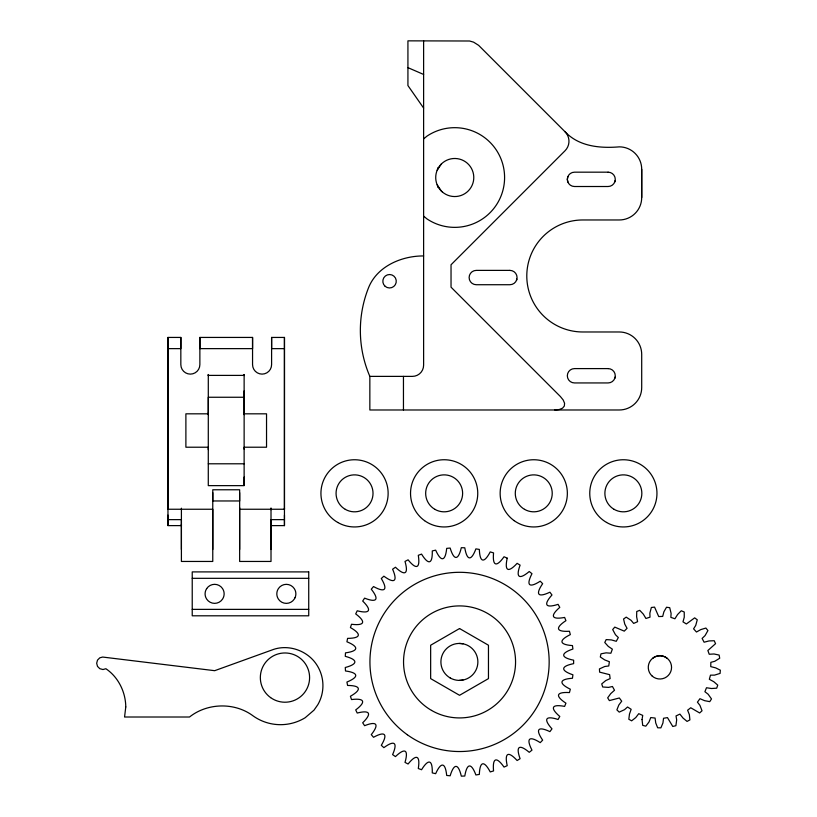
<?xml version="1.0" encoding="UTF-8"?>
<svg xmlns="http://www.w3.org/2000/svg" width="817" height="817" viewBox="0 0 817 817"><rect width="100%" height="100%" fill="white"/><g stroke="black" fill="none" stroke-linecap="round" stroke-linejoin="round"><path stroke-width="1.23" d="M167.965 515.129L167.965 525.617L181.405 525.617L181.405 524.912M239.647 507.684L239.647 509.246L284.449 509.257L284.459 337.441L271.601 337.441L271.601 364.596A9.518 9.518 0 0 1 262.073 374.115A9.518 9.518 0 0 1 252.555 364.596L252.555 337.431L199.869 337.431L199.869 364.596A9.518 9.518 0 0 1 190.351 374.115A9.518 9.518 0 0 1 180.833 364.596L180.833 337.431L167.965 337.431L167.965 509.246L212.767 509.246L212.767 561.453L181.405 561.453L181.405 508.205M180.833 337.431L180.833 348.634L167.965 348.634M181.405 549.504L181.405 524.412M199.869 337.431L199.869 348.634L252.555 348.634L252.555 337.441M208.294 414.689L208.294 374.513L208.294 375.585M212.767 549.504L212.767 489.771L239.647 489.771L239.647 549.504M239.647 492.661L239.657 500.964L212.767 500.964L212.767 492.661M244.14 390.914L244.13 485.645L208.284 485.635L208.294 397.256L244.13 397.256M244.13 414.689L244.13 374.513L244.13 375.595M244.13 485.451L244.13 477.087M244.13 449.197L244.13 447.216L266.536 447.216L266.536 413.821L244.13 413.821L244.13 412.922M271.009 549.504L271.019 524.422M271.009 509.737L271.009 508.205L271.009 561.453L239.647 561.453L239.647 509.737M271.601 337.441L271.601 348.645L284.459 348.645M284.459 515.139L284.459 525.617L271.009 525.617L271.009 519.632L284.449 519.632L284.459 525.617M423.615 255.946C401.678 255.813 377.025 266.26 368.508 287.829A115.718 115.718 0 0 0 369.846 376.382L369.846 409.981L619.296 409.981A22.406 22.406 0 0 0 641.702 387.585L641.702 354.374A22.406 22.406 0 0 0 619.296 331.978L582.797 331.978A56.005 56.005 0 0 1 526.791 275.972A56.005 56.005 0 0 1 582.797 219.967L619.296 219.967A22.406 22.406 0 0 0 641.702 197.561L641.702 169.262A22.406 22.406 0 0 0 619.296 146.856C601.046 148.377 580.611 146.774 566.702 133.416L478.619 45.333L473.594 42.157L469.591 41.003L407.928 40.85L407.928 85.56L423.615 108.058M271.019 524.912L271.009 525.617M516.507 280.302L516.885 279.067M567.876 176.605L567.325 179.342L567.876 182.089M614.721 182.089L615.13 180.741M614.721 378.506L615.13 377.168M437.156 170.232L441.303 164.043M423.615 138.9L427.056 136.071A49.847 49.847 0 0 1 492.222 144.66A49.847 49.847 0 0 1 492.222 210.388A49.847 49.847 0 0 1 427.056 218.966L423.615 216.137M652.752 658.247C656.756 654.917 663.098 654.917 667.091 658.257M554.835 409.981L559.298 409.521L562.535 408.183L564.333 406.049L564.578 403.261L563.23 400.024L560.401 396.541L451.035 287.175L451.035 264.769L565.037 150.757A13.44 13.44 0 0 0 565.037 131.751M459.389 680.398L462.994 680.04M208.294 375.391L244.13 375.401M369.846 376.382L412.411 376.382A11.203 11.203 0 0 0 423.615 365.179L423.615 40.85M208.294 463.79L244.13 463.79M167.965 337.431L167.965 519.632L181.405 519.632L181.405 525.617M192.23 578.324L308.724 578.324M192.23 609.37L308.724 609.37M459.389 643.439L462.994 643.786M407.928 67.648L423.615 74.449M441.282 190.984L437.156 184.805M167.965 525.535L167.965 519.632M284.449 508.205L284.449 509.257M208.294 412.922L208.294 413.821L185.888 413.821L185.888 447.216L208.294 447.216L208.284 449.564M641.702 169.262L641.702 197.561M403.455 376.382L403.455 409.981M284.459 337.441L284.449 519.632M507.214 558.164C504.344 571.093 508.164 573.085 517.12 563.332L520.092 565.129C515.588 577.578 519.122 580.05 529.253 571.522L531.969 573.687C525.913 585.462 529.099 588.363 540.241 581.204L542.651 583.685C535.145 594.592 537.933 597.881 549.902 592.202L551.975 594.98C543.131 604.835 545.48 608.451 558.072 604.345L559.778 607.368C549.739 616.018 551.608 619.899 564.629 617.438L565.926 620.654C554.866 627.946 556.224 632.031 569.449 631.265L570.327 634.615C558.43 640.436 559.257 644.664 572.462 645.593L572.911 649.025C560.36 653.273 560.636 657.573 573.626 660.187L573.626 663.649C560.636 666.253 560.36 670.563 572.911 674.801L572.462 678.243C559.257 679.172 558.43 683.4 570.327 689.211L569.449 692.571C556.224 691.795 554.866 695.89 565.926 703.182L564.629 706.388C551.608 703.937 549.739 707.818 559.778 716.468L558.072 719.481C545.48 715.386 543.131 719.001 551.975 728.856L549.902 731.634C537.933 725.956 535.145 729.234 542.651 740.141L540.241 742.633C529.099 735.474 525.913 738.374 531.969 750.149L529.253 752.314C519.122 743.787 515.588 746.248 520.092 758.707L517.12 760.504C508.164 750.752 504.344 752.743 507.214 765.672L504.038 767.081C496.399 756.256 492.355 757.747 493.55 770.942L490.231 771.922C484.032 760.218 479.834 761.178 479.334 774.414L475.902 774.965C471.266 762.567 466.977 762.976 464.781 776.038L461.319 776.15C458.296 763.252 453.986 763.119 450.147 775.793L446.695 775.456C445.347 762.281 441.088 761.597 435.655 773.679L432.275 772.902C432.622 759.667 428.496 758.442 421.562 769.726L418.304 768.521C420.346 755.439 416.404 753.693 408.081 763.997L405.007 762.394C408.704 749.679 405.018 747.443 395.448 756.603L392.609 754.622C397.899 742.479 394.529 739.793 383.867 747.647L381.304 745.318C388.106 733.952 385.103 730.858 373.522 737.291L371.275 734.646C379.476 724.25 376.903 720.788 364.596 725.69L362.697 722.779C372.164 713.517 370.05 709.759 357.213 713.047L355.712 709.922C366.282 701.936 364.658 697.943 351.514 699.556L350.422 696.268C361.931 689.701 360.828 685.534 347.593 685.453L346.929 682.052C359.174 677.007 358.622 672.738 345.499 670.971L345.274 667.509C358.071 664.068 358.071 659.758 345.274 656.327L345.499 652.865C358.622 651.098 359.174 646.819 346.929 641.784L347.593 638.373C360.828 638.302 361.931 634.135 350.422 627.568L351.514 624.27C364.658 625.893 366.282 621.9 355.712 613.914L357.213 610.789C370.05 614.078 372.164 610.319 362.697 601.046L364.596 598.146C376.903 603.038 379.476 599.586 371.275 589.19L373.522 586.545C385.103 592.979 388.106 589.884 381.304 578.518L383.867 576.179C394.529 584.043 397.899 581.357 392.609 569.214L395.448 567.233C405.018 576.394 408.704 574.157 405.007 561.432L408.081 559.829C416.404 570.143 420.346 568.397 418.304 555.305L421.562 554.11C428.496 565.395 432.622 564.169 432.275 550.934L435.655 550.158C441.088 562.239 445.347 561.555 446.695 548.37L450.147 548.044C453.986 560.717 458.296 560.574 461.319 547.686L464.781 547.798C466.977 560.86 471.266 561.269 475.902 548.871L479.334 549.422C479.834 562.658 484.032 563.618 490.231 551.904L493.55 552.895C492.355 566.089 496.399 567.57 504.038 556.755L507.214 558.164M642.05 719.552L642.703 725.353L645.818 726.18L648.984 722.024L650.771 717.571L655.081 718.051L655.734 722.953L657.665 727.804L660.892 727.845L662.924 723.025L663.547 718.266L667.469 717.622L672.769 726.466L675.904 725.7L676.68 719.92L676.027 715.927L679.907 714.109L683.032 718.082L687.066 721.411L689.905 719.889L689.364 714.691L687.618 710.218L690.753 707.767L699.648 712.965L702.028 710.78L699.924 705.337L697.432 702.16L699.955 698.698L704.611 700.669L709.748 701.65L711.495 698.943L708.114 694.195L704.908 691.733L706.491 687.751L711.484 688.517L716.703 688.18L717.734 685.126L713.782 681.705L709.34 679.284L710.484 675.159L714.528 675.128L720.094 673.402L720.328 670.185L715.651 667.857L710.759 666.621L710.841 662.332L714.742 661.3L719.706 658.247L719.134 655.071L714.017 653.978L709.227 654.254L707.869 650.516L715.559 643.663L714.221 640.732L708.993 640.937L704.101 642.213L702.12 638.424L705.04 635.636L707.92 630.561L705.888 628.059L700.884 629.56L696.462 632.011L693.592 628.835L695.737 625.413L697.258 619.786L694.664 617.856L686.362 623.963L682.992 621.849L684.258 617.223L684.248 611.994L681.266 610.769L677.599 614.507L674.913 618.775L670.869 617.376L671.094 613.342L669.715 607.674L666.519 607.245L663.904 611.77L662.689 616.416L658.716 616.549L654.56 607.113L651.363 607.491L649.862 613.128L650.005 617.162L645.93 618.479L643.336 614.149L639.752 610.34L636.739 611.494L636.627 616.723L637.587 621.676L633.675 623.422L631.081 620.328L626.2 617.141L623.575 619.01L624.76 624.106L627.058 628.324L624.259 631.143L614.772 627.109L612.689 629.57L615.456 634.707L618.326 637.546L616.253 641.294L611.392 639.915L606.173 639.599L604.774 642.499L608.267 646.39L612.362 649.158L610.881 653.222L606.091 652.844L600.965 653.835L600.321 656.991L604.672 659.891L609.38 661.729L608.757 665.967L604.754 666.498L599.443 668.919L599.617 672.136L609.615 674.658L610.136 678.59L605.754 680.571L601.731 683.911L602.701 686.985L608.512 687.393L612.454 686.505L614.507 690.253L610.738 693.623L607.674 697.851L609.37 700.598L619.347 697.984L621.706 701.19L618.816 705.02L616.896 709.891L619.225 712.118L624.525 709.677L627.538 707.001L631.153 709.299L629.478 714.058L628.824 719.246L631.633 720.829L635.738 717.592L638.761 713.68L642.724 715.406L642.05 719.552M125.777 706.94L124.562 717.009L189.524 717.009C207.416 702.763 234.775 702.16 253.117 715.906A47.202 47.202 0 0 0 305.18 717.724L314.014 710.136L317.823 704.693A38.144 38.144 0 0 0 314.014 661.127C304.373 649.77 287.901 644.654 273.675 649.372L214.677 670.686L102.666 657.052L99.797 657.818L97.499 660.126L96.672 663.251L97.499 666.386L99.797 668.674L102.942 669.532L105.893 668.735C118.342 677.13 125.634 692.04 125.777 706.94M438.075 186.542L438.004 187.246L438.086 186.542M206.701 588.557L205.823 590.201A9.518 9.518 0 0 0 205.813 597.493L206.701 599.137A9.518 9.518 0 0 0 222.53 599.137L223.409 597.493A9.518 9.518 0 0 0 223.409 590.201L222.53 588.557A9.518 9.518 0 0 0 206.701 588.557M294.947 597.84L294.253 599.147A9.518 9.518 0 0 1 278.423 599.147L277.545 597.493A9.518 9.518 0 0 1 277.545 590.211L278.423 588.567A9.518 9.518 0 0 1 294.253 588.567L295.141 590.211A9.518 9.518 0 0 1 295.141 597.493L294.947 597.84M459.552 628.539L430.651 645.226L430.651 678.61L459.552 695.298L488.464 678.61L488.464 645.226L459.552 628.539M608.103 172.173L574.494 172.173A7.169 7.169 0 0 0 567.325 179.342A7.169 7.169 0 0 0 574.494 186.511L608.103 186.511A7.169 7.169 0 0 0 615.272 179.342A7.169 7.169 0 0 0 608.103 172.173M509.89 270.386L476.28 270.386A7.169 7.169 0 0 0 469.121 277.555A7.169 7.169 0 0 0 476.28 284.725L509.89 284.725A7.169 7.169 0 0 0 517.059 277.555A7.169 7.169 0 0 0 509.89 270.386M608.103 368.6L574.494 368.6A7.169 7.169 0 0 0 567.325 375.769A7.169 7.169 0 0 0 574.494 382.938L608.103 382.938A7.169 7.169 0 0 0 615.272 375.769A7.169 7.169 0 0 0 608.103 368.6M308.724 571.9L192.23 571.9L192.23 615.804L308.724 615.804L308.724 571.9M438.086 168.496L438.004 167.791L438.075 168.496M606.561 522.451A33.599 33.599 0 0 0 656.96 493.345A33.599 33.599 0 0 0 606.561 464.25A33.599 33.599 0 0 0 606.561 522.451M614.118 509.348A18.485 18.485 0 0 0 641.845 493.345A18.485 18.485 0 0 0 614.118 477.342A18.485 18.485 0 0 0 614.118 509.348M514.179 520.664A33.599 33.599 0 0 0 567.192 496.644A33.599 33.599 0 0 0 519.888 462.739A33.599 33.599 0 0 0 514.179 520.664M524.514 509.348A18.485 18.485 0 0 0 552.231 493.345A18.485 18.485 0 0 0 524.514 477.342A18.485 18.485 0 0 0 524.514 509.348M424.574 520.664A33.599 33.599 0 0 0 477.588 496.644A33.599 33.599 0 0 0 430.273 462.739A33.599 33.599 0 0 0 424.574 520.664M434.899 509.348A18.485 18.485 0 0 0 462.626 493.345A18.485 18.485 0 0 0 434.899 477.342A18.485 18.485 0 0 0 434.899 509.348M270.621 697.616A24.633 24.633 0 0 0 309.48 680.01A24.633 24.633 0 0 0 274.798 655.163A24.633 24.633 0 0 0 270.621 697.616M337.738 522.451A33.599 33.599 0 0 0 388.136 493.345A33.599 33.599 0 0 0 337.738 464.25A33.599 33.599 0 0 0 337.738 522.451M345.295 509.348A18.485 18.485 0 0 0 373.022 493.345A18.485 18.485 0 0 0 345.295 477.342A18.485 18.485 0 0 0 345.295 509.348M385.124 286.297A6.72 6.72 0 0 0 396.143 282.549A6.72 6.72 0 0 0 387.401 274.88A6.72 6.72 0 0 0 385.124 286.297M442.191 191.832A19.046 19.046 0 0 0 473.421 181.231A19.046 19.046 0 0 0 448.625 159.489A19.046 19.046 0 0 0 442.191 191.832M431.55 710.422A56.005 56.005 0 0 0 515.558 661.923A56.005 56.005 0 0 0 431.55 613.414A56.005 56.005 0 0 0 431.55 710.422M407.356 734.759A89.604 89.604 0 0 0 548.728 670.706A89.604 89.604 0 0 0 422.573 580.295A89.604 89.604 0 0 0 407.356 734.759M450.147 677.926A18.485 18.485 0 0 0 477.874 661.913A18.485 18.485 0 0 0 450.147 645.91A18.485 18.485 0 0 0 450.147 677.926M652.232 676.119A11.652 11.652 0 0 0 671.339 669.634A11.652 11.652 0 0 0 656.163 656.337A11.652 11.652 0 0 0 652.232 676.119"/></g></svg>
